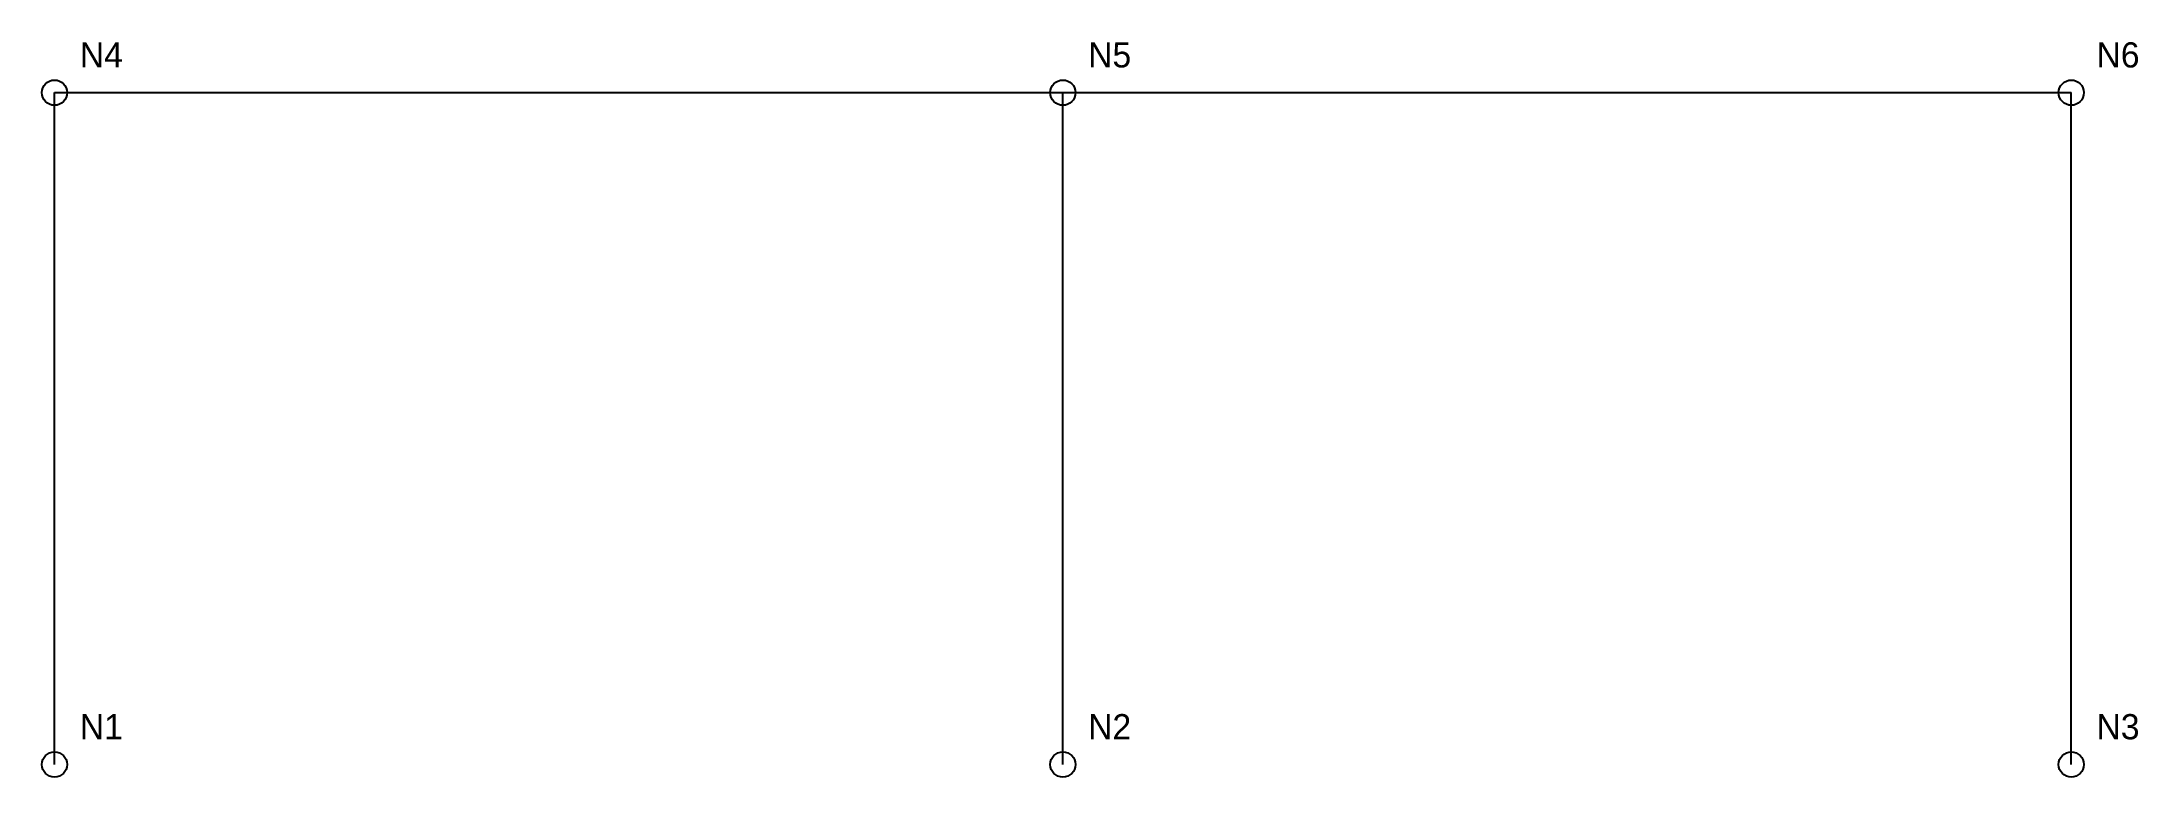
# Model space of a CAD drawing. Extents: x -0.1 to 12.4, y -0.1 to 4.3.
import ezdxf

# ---------------------------------------------------------------- set-up
doc = ezdxf.new("R2010")
doc.units = 0
for name, color, linetype in [('ELEMENTS', 5, 'CONTINUOUS'), ('LABELS', 2, 'CONTINUOUS'), ('NODES', 1, 'CONTINUOUS')]:
    doc.layers.add(name, color=color, linetype=linetype)

msp = doc.modelspace()

# ---------------------------------------------------------------- linework, layer by layer
at = {"layer": 'ELEMENTS'}
for p, q in [((0, 0), (0, 4)), ((0, 4), (6, 4)), ((6, 0), (6, 4)), ((6, 4), (12, 4)), ((12, 0), (12, 4))]:
    msp.add_line(p, q, dxfattribs=at)
at = {"layer": 'NODES'}
for centre in [(0, 4), (6, 4), (12, 4), (0, 0), (6, 0), (12, 0)]:
    msp.add_circle(centre, 0.075, dxfattribs=at)

# ---------------------------------------------------------------- texts
at = {"layer": 'LABELS'}
for s, p in [('N4', (0.15, 4.15)), ('N5', (6.15, 4.15)), ('N6', (12.15, 4.15)), ('N1', (0.15, 0.15)), ('N2', (6.15, 0.15)), ('N3', (12.15, 0.15))]:
    msp.add_text(s, height=0.15, dxfattribs=at).set_placement(p)

doc.saveas('drawing.dxf')
